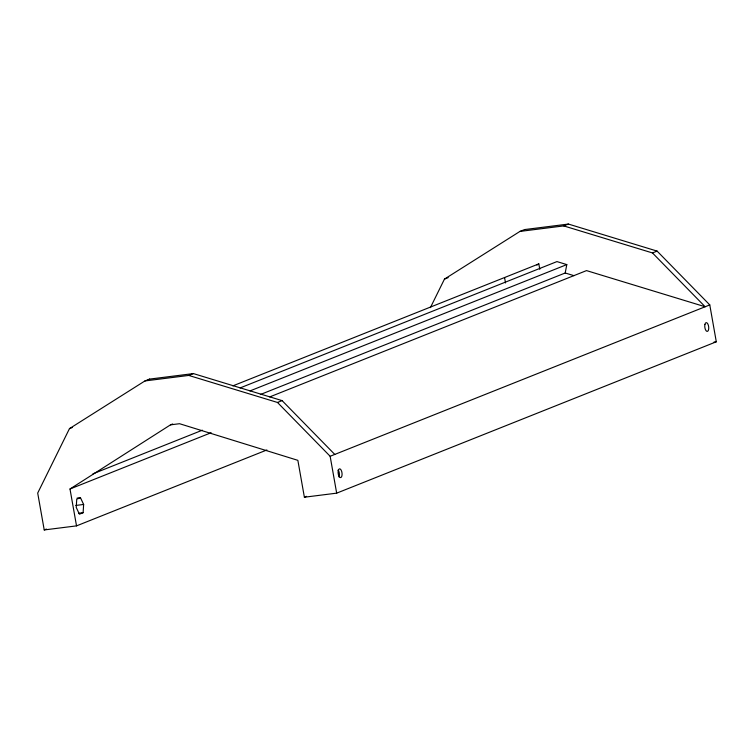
<?xml version="1.0" encoding="UTF-8"?>
<svg xmlns="http://www.w3.org/2000/svg" width="754" height="754" viewBox="0 0 754 754"><rect width="100%" height="100%" fill="white"/><g stroke="black" fill="none" stroke-linecap="round" stroke-linejoin="round"><path stroke-width="1.13" d="M80.452 497.687L76.748 499.157L76.229 507.414L79.406 514.19L83.11 512.711L83.637 504.464L80.452 497.687L77.068 498.111M260.384 394.531L565.198 272.995L566.801 264.597L556.952 261.591L240.055 387.952M334.785 454.436L282.1 400.619L193.401 373.588L149.575 379.102L144.947 380.94L69.472 428.621L37.7 493.059L44.222 529.939L76.522 525.877L266.878 449.968M430.402 307.623L444.464 279.103L519.949 231.421L524.577 229.574L568.403 224.061L657.092 251.091L709.778 304.908L716.3 341.788L336.67 493.154L304.38 497.216L297.858 460.336L179.546 423.71L170.479 424.851L69.999 488.997L76.522 525.877M147.595 380.355L149.575 379.102M536.952 265.05L538.818 263.872L539.779 269.301M144.947 380.94L188.773 375.435L193.401 373.588M519.949 231.421L563.766 225.908L568.403 224.061M69.472 428.621L72.243 427.518M444.464 279.103L448.168 277.623M232.835 385.878L538.818 263.872M249.97 390.93L566.801 264.597M170.479 424.851L172.666 423.974M269.687 396.934L586.518 270.601L705.15 306.755L652.464 252.939L563.766 225.908M92.959 473.823L202.355 430.195M188.773 375.435L277.472 402.457L282.1 400.619M652.464 252.939L657.092 251.091M69.999 488.997L211.129 432.73M44.222 529.939L46.409 529.063M277.472 402.457L330.148 456.274L709.778 304.908M304.38 497.216L306.567 496.339M713.991 342.071L716.3 341.788M75.739 505.453L83.637 504.464M78.595 513.276L83.11 512.711M565.198 272.995L573.964 275.662M504.558 277.538L505.519 282.957M330.148 456.274L336.67 493.154M338.169 469.959A4.43 1.942 82.8 0 1 338.998 476.943M338.235 470.666A4.43 1.942 82.8 0 0 340.346 477.593A4.43 1.942 82.8 0 0 341.675 471.382A4.43 1.942 82.8 0 0 338.235 470.666M704.896 324.474A4.43 1.942 82.8 0 0 707.007 331.402A4.43 1.942 82.8 0 0 708.336 325.181A4.43 1.942 82.8 0 0 704.896 324.474"/></g></svg>
